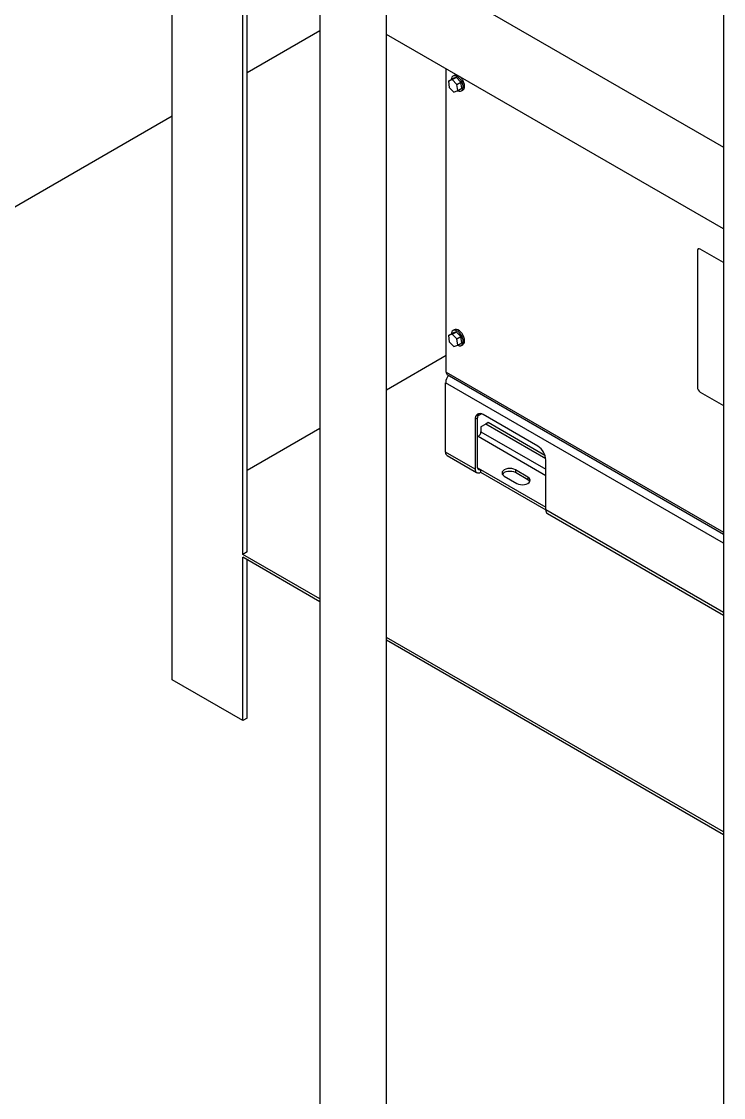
# Model space of a CAD drawing. Header units: millimetres. Extents: x -356 to 237, y 0 to 365.
# Drawn here: x -234.24 to -213.18, y 198.24 to 230.51 of the extents above; entities that cross this region are included whole.
import ezdxf

# ---------------------------------------------------------------- set-up
doc = ezdxf.new("R2010")
doc.units = ezdxf.units.MM

msp = doc.modelspace()

# ---------------------------------------------------------------- linework, layer by layer
at = {"color": 7, "linetype": 'Continuous', "lineweight": 25}
for p, q in [((-213.183, 241.952), (-213.183, 190.186)), ((-225.288, 235.088), (-225.288, 179.512)), ((-223.288, 179.512), (-223.288, 235.088)), ((-229.722, 210.768), (-229.722, 233.836)), ((-227.601, 214.528), (-227.601, 232.611)), ((-227.474, 214.602), (-227.474, 232.538)), ((-223.288, 232.572), (-213.183, 226.738)), ((-227.474, 228.979), (-225.288, 230.241)), ((-213.183, 224.288), (-223.288, 230.122)), ((-221.503, 219.994), (-221.503, 229.091)), ((-221.435, 228.721), (-221.315, 228.79)), ((-221.319, 228.766), (-221.199, 228.835)), ((-221.199, 228.835), (-221.315, 228.79)), ((-221.258, 228.894), (-221.3, 228.869)), ((-221.057, 228.694), (-221.199, 228.835)), ((-221.319, 228.766), (-221.435, 228.721)), ((-221.435, 228.721), (-221.409, 228.534)), ((-221.409, 228.534), (-221.267, 228.392)), ((-221.177, 228.624), (-221.319, 228.766)), ((-221.177, 228.624), (-221.057, 228.694)), ((-221.151, 228.437), (-221.177, 228.624)), ((-221.151, 228.437), (-221.031, 228.507)), ((-221.031, 228.507), (-221.057, 228.694)), ((-221.045, 228.428), (-221.003, 228.452)), ((-221.035, 228.703), (-220.992, 228.727)), ((-221.267, 228.392), (-221.151, 228.437)), ((-277.176, 200.287), (-229.722, 227.682)), ((-213.967, 223.633), (-213.967, 219.542)), ((-213.939, 223.69), (-213.942, 223.688)), ((-213.879, 223.684), (-213.882, 223.682)), ((-213.183, 223.279), (-213.882, 223.682)), ((-213.183, 223.282), (-213.879, 223.684)), ((-221.435, 221.09), (-221.315, 221.159)), ((-221.319, 221.135), (-221.435, 221.09)), ((-221.435, 221.09), (-221.409, 220.903)), ((-221.319, 221.135), (-221.199, 221.204)), ((-221.177, 220.993), (-221.319, 221.135)), ((-221.199, 221.204), (-221.315, 221.159)), ((-221.258, 221.263), (-221.3, 221.238)), ((-221.057, 221.063), (-221.199, 221.204)), ((-221.177, 220.993), (-221.057, 221.063)), ((-221.031, 220.876), (-221.057, 221.063)), ((-221.035, 221.072), (-220.992, 221.096)), ((-221.409, 220.903), (-221.267, 220.761)), ((-221.267, 220.761), (-221.151, 220.806)), ((-221.151, 220.806), (-221.177, 220.993)), ((-221.151, 220.806), (-221.031, 220.876)), ((-221.045, 220.797), (-221.003, 220.821)), ((-223.288, 219.467), (-221.503, 220.498)), ((-221.503, 219.994), (-213.183, 215.191)), ((-221.472, 219.924), (-213.183, 215.139)), ((-221.517, 217.595), (-221.517, 219.678)), ((-213.183, 214.867), (-221.517, 219.678)), ((-213.882, 219.395), (-213.183, 218.992)), ((-220.559, 218.623), (-220.633, 218.58)), ((-220.633, 218.58), (-220.633, 217.085)), ((-220.559, 217.128), (-220.559, 218.623)), ((-220.554, 218.68), (-220.446, 218.742)), ((-220.52, 218.75), (-220.523, 218.748)), ((-218.752, 217.772), (-220.393, 218.719)), ((-220.241, 218.479), (-220.315, 218.436)), ((-218.538, 217.496), (-220.241, 218.479)), ((-227.474, 217.051), (-225.288, 218.313)), ((-220.315, 218.436), (-220.457, 218.354)), ((-220.457, 218.354), (-220.457, 218.208)), ((-220.457, 218.208), (-218.512, 217.085)), ((-218.515, 217.397), (-220.315, 218.436)), ((-220.541, 218.061), (-220.559, 218.05)), ((-218.512, 216.889), (-220.541, 218.061)), ((-220.633, 217.085), (-221.517, 217.595)), ((-221.471, 217.492), (-220.587, 216.982)), ((-218.512, 215.86), (-218.512, 217.355)), ((-220.559, 217.128), (-220.475, 217.079)), ((-220.475, 217.079), (-218.512, 215.946)), ((-220.475, 217.079), (-220.475, 216.993)), ((-220.475, 216.993), (-218.512, 215.86)), ((-219.758, 216.874), (-219.382, 216.657)), ((-219.05, 216.848), (-219.426, 217.065)), ((-219.426, 217.065), (-219.426, 216.98)), ((-219.05, 216.763), (-219.426, 216.98)), ((-219.05, 216.848), (-219.05, 216.763)), ((-213.183, 212.784), (-218.512, 215.86)), ((-218.466, 215.757), (-213.183, 212.708)), ((-227.474, 214.602), (-227.601, 214.528)), ((-225.288, 213.194), (-227.601, 214.528)), ((-225.288, 213.108), (-227.601, 214.443)), ((-227.601, 209.544), (-227.601, 214.443)), ((-227.474, 209.617), (-227.474, 214.37)), ((-213.183, 206.205), (-223.288, 212.039)), ((-213.183, 206.12), (-223.288, 211.954)), ((-227.601, 209.544), (-229.722, 210.768)), ((-227.474, 209.617), (-227.601, 209.544))]:
    msp.add_line(p, q, dxfattribs=at)
at = {"color": 7, "linetype": 'Continuous', "lineweight": 25, "flags": 128}
for points in [[(-221.035, 228.703), (-221.066, 228.755), (-221.104, 228.802), (-221.146, 228.839), (-221.19, 228.866), (-221.232, 228.879), (-221.271, 228.88), (-221.304, 228.867), (-221.33, 228.841), (-221.346, 228.804), (-221.352, 228.768)], [(-221.16, 228.434), (-221.156, 228.431), (-221.113, 228.418), (-221.074, 228.417), (-221.041, 228.43), (-221.015, 228.456), (-220.999, 228.493), (-220.992, 228.539), (-220.996, 228.591), (-221.011, 228.647), (-221.035, 228.703)], [(-221.003, 228.452), (-220.998, 228.455), (-220.973, 228.48), (-220.956, 228.517), (-220.95, 228.563), (-220.954, 228.616), (-220.968, 228.671), (-220.992, 228.727)], [(-221.035, 221.072), (-221.066, 221.124), (-221.104, 221.171), (-221.146, 221.208), (-221.19, 221.235), (-221.232, 221.248), (-221.271, 221.249), (-221.304, 221.236), (-221.33, 221.21), (-221.346, 221.173), (-221.352, 221.137)], [(-220.992, 221.096), (-221.024, 221.149), (-221.062, 221.195), (-221.104, 221.233), (-221.147, 221.259), (-221.19, 221.273), (-221.229, 221.273), (-221.258, 221.263)], [(-221.16, 220.803), (-221.156, 220.8), (-221.113, 220.787), (-221.074, 220.786), (-221.041, 220.799), (-221.015, 220.825), (-220.999, 220.862), (-220.992, 220.908), (-220.996, 220.96), (-221.011, 221.016), (-221.035, 221.072)], [(-221.003, 220.821), (-220.998, 220.824), (-220.973, 220.849), (-220.956, 220.886), (-220.95, 220.932), (-220.954, 220.985), (-220.968, 221.04), (-220.992, 221.096)], [(-221.503, 219.994), (-221.501, 219.971), (-221.495, 219.951), (-221.485, 219.935), (-221.472, 219.924), (-221.472, 219.924)], [(-219.426, 217.065), (-219.475, 217.087), (-219.531, 217.1), (-219.592, 217.105), (-219.652, 217.1), (-219.709, 217.087), (-219.758, 217.065), (-219.795, 217.037), (-219.818, 217.004), (-219.826, 216.969), (-219.818, 216.934), (-219.795, 216.902), (-219.758, 216.874)], [(-219.426, 216.98), (-219.475, 217.001), (-219.531, 217.015), (-219.592, 217.019), (-219.652, 217.015), (-219.709, 217.001), (-219.758, 216.98), (-219.795, 216.952), (-219.814, 216.927)], [(-219.382, 216.657), (-219.333, 216.635), (-219.277, 216.622), (-219.216, 216.617), (-219.155, 216.622), (-219.099, 216.635), (-219.05, 216.657), (-219.013, 216.685), (-218.99, 216.718), (-218.982, 216.753), (-218.99, 216.788), (-219.013, 216.82), (-219.05, 216.848)], [(-218.994, 216.71), (-219.013, 216.735), (-219.05, 216.763)]]:
    msp.add_lwpolyline(points, dxfattribs=at)
at = {"color": 7, "linetype": 'Continuous', "lineweight": 25}
for centre, radius, start, end in [((-221.208, 228.795), 0.11, 69.8868, 116.866), ((-221.356, 228.545), 0.407, 26.637, 49.322), ((-213.915, 223.642), 0.0524, 50.7968, 189.2141), ((-213.914, 223.635), 0.0604, 54.3812, 114.3081), ((-221.17, 219.662), 0.347, 137.2438, 177.3042), ((-213.783, 219.551), 0.184, 182.6053, 237.3943), ((-220.487, 218.604), 0.148, 50.7971, 189.2134), ((-220.359, 218.633), 0.201, 144.8433, 182.8805), ((-220.612, 218.734), 0.0782, 318.9924, 358.7862), ((-220.641, 218.216), 0.184, 302.6059, 357.3945), ((-221.411, 217.581), 0.107, 172.5721, 236.1149), ((-219.034, 217.332), 0.523, 2.6048, 57.395), ((-220.537, 217.069), 0.0981, 170.7862, 309.2029), ((-220.508, 217.119), 0.0524, 170.7867, 309.2021), ((-218.403, 215.848), 0.11, 173.3718, 235.3174)]:
    msp.add_arc(centre, radius, start, end, dxfattribs=at)

doc.saveas('drawing.dxf')
